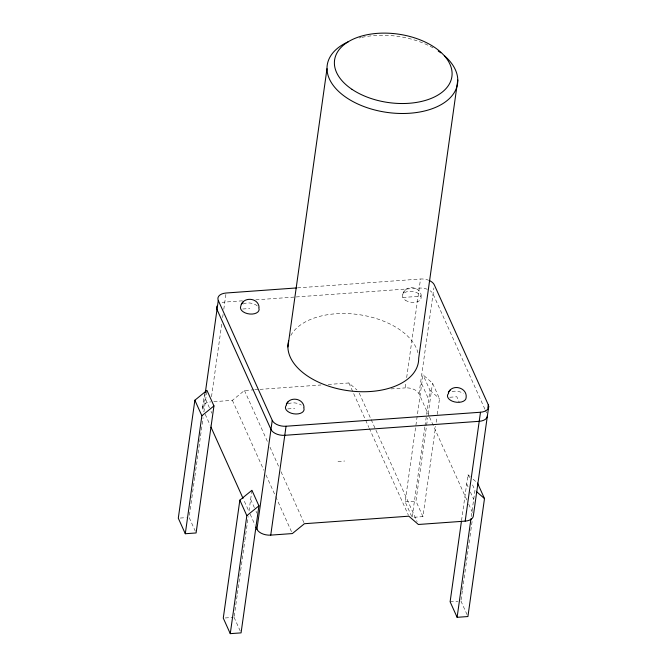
<?xml version="1.0" encoding="UTF-8"?>
<svg xmlns="http://www.w3.org/2000/svg" width="667" height="667" viewBox="0 0 667 667"><rect width="100%" height="100%" fill="white"/><g stroke="black" fill="none" stroke-linecap="round" stroke-linejoin="round"><path stroke-width="0.5" stroke-dasharray="3.33 2.5" d="M202.568 407.587L204.594 393.18M206.812 391.387L203.977 411.556L202.976 409.33L205.144 393.897M194.731 477.33L189.103 517.409L195.273 531.124M194.881 476.305L203.11 417.717M211.506 396.748L221.778 323.695M222.645 317.517L223.078 314.432M223.795 309.288L226.088 293.013M234.217 616.3L237.252 594.722M237.394 593.688L244.764 541.279M244.906 540.245L248.224 516.608M251.926 490.303L248.949 511.472L243.463 499.283M429.131 416.233L419.026 393.78A11.281 6.587 8 0 0 405.228 387.894L406.095 381.724M406.67 377.605L420.527 279.014A11.281 6.587 8 0 1 428.172 280.073M419.026 393.78L433.9 287.919M411.731 516.491L405.144 501.859L423.003 374.829L432.524 383.125L439.52 398.666L437.068 416.108M424.854 426.963L412.139 517.4L422.945 516.625L435.634 426.363M424.996 425.93L429.998 390.37L423.003 374.829M422.945 516.625L415.95 501.084L426.471 426.205M426.613 425.179L427.622 418.001M428.206 413.899L432.524 383.125M436.21 422.261L436.927 417.133M461.531 520.585L467.976 474.746L470.168 476.663M471.269 516.6L474.971 490.287L472.086 483.892M461.064 599.975L462.364 590.745M462.506 589.72L465.674 567.15M465.824 566.125L469.86 537.402M470.002 536.376L472.311 519.968M402.776 294.622C404.811 283.608 422.678 286.518 421.16 297.649M405.311 290.053L403.36 292.738M213.865 401.676L232.391 400.342L244.464 390.487L253.768 389.82M297.449 287.877L420.527 279.014M242.396 300.817L224.812 302.084A11.281 6.587 8 0 0 222.119 302.518M255.836 299.85L295.139 297.023M296.173 296.948L419.251 288.086A11.281 6.587 8 0 1 427.772 289.486M242.78 309.004L249.783 308.496M402.818 297.482L420.819 296.19M254.802 389.745L258.938 389.445M259.972 389.37L320.969 384.984M328.214 384.459L348.891 382.975L356.945 389.987M390.979 388.919L405.228 387.894M287.752 408.921L294.756 408.412M449.791 397.257L456.787 396.748L459.288 402.301M337.986 461.506L344.681 461.022M180.265 518.051L186.151 517.625M405.144 501.859L415.95 501.084M225.238 617.967L233.091 617.4M450.117 601.776L457.979 601.209M429.998 390.37L439.52 398.666M473.103 479.214L477.497 483.041M484.892 409.154L433.05 293.972A11.281 6.587 8 0 0 430.107 290.745M485.318 410.097L486.593 412.931M467.976 474.746L469.618 478.406M421.727 383.9L428.723 399.45M466.7 483.817L468.751 488.394M470.402 492.046L473.695 499.366M429.548 417.167L467.05 500.492M468.701 504.144L472.995 513.682M460.922 601L467.092 614.716M359.263 393.155L370.744 418.668M371.169 419.61L417.1 521.652M348.891 382.975L368.876 427.38M369.301 428.322L408.421 515.249M244.464 390.487L267.425 441.512M269.985 447.182L279.34 467.967M281.04 471.744L304.002 522.77M232.391 400.342L263.857 470.26M265.983 474.979L275.338 495.773M275.763 496.715L291.921 532.616M205.678 399.458L209.38 407.687M211.03 411.339L211.848 413.173M250.65 499.375L254.352 507.604M256.003 511.256L256.82 513.09M205.211 414.299L210.147 425.271M250.183 514.215L255.119 525.187M234.075 617.334L240.245 631.04M202.976 409.33A11.281 6.587 8 0 1 210.78 401.893M290.82 335.443A65.816 38.411 8 0 1 358.137 314.524A65.816 38.411 8 0 1 417.934 352.735M452.051 391.554A9.405 5.486 8 0 1 463.34 393.413M288.094 403.935A9.405 5.486 8 0 1 301.301 405.077M243.122 304.019A9.405 5.486 8 0 1 257.829 306.436M359.188 38.011A65.816 38.411 8 0 1 361.039 37.56M361.981 37.352A65.816 38.411 8 0 1 433.1 47.866M405.269 300.167A9.405 5.486 8 0 0 420.86 299.049A9.405 5.486 8 0 0 409.321 291.287A9.405 5.486 8 0 0 405.269 300.167"/><path stroke-width="1" d="M194.872 400.233L178.297 518.192L185.293 533.733L196.098 532.958L213.949 405.928L206.953 390.378L194.872 400.233L201.868 415.774L185.293 533.733M205.294 392.871L218.284 300.45A11.281 6.587 8 0 1 226.088 293.013L296.415 287.952M239.845 500.15L223.27 618.109L230.265 633.65L241.07 632.875L258.921 505.844L251.926 490.303L239.845 500.15L246.84 515.691L230.265 633.65M488.703 406.553L473.403 515.433A11.281 6.587 8 0 1 465.191 521.119L418.376 524.487L408.846 516.191L304.427 523.712L292.346 533.567L270.744 535.117A11.281 6.587 8 0 1 256.945 529.231L272.244 420.352L218.284 300.45M287.894 346.948L326.997 68.693M270.744 535.117L286.051 426.238A11.281 6.587 8 0 1 272.244 420.352M457.787 80.048L418.684 358.304A65.816 38.411 8 0 1 348.733 390.77A65.816 38.411 8 0 1 288.611 340.962M461.389 521.611L450.117 601.776L457.112 617.317L467.917 616.541L484.492 498.582L477.497 483.041M465.191 521.119L480.49 412.239A11.281 6.587 8 0 0 488.294 404.802L434.325 284.901A11.281 6.587 8 0 0 429.048 280.415M457.112 617.317L470.977 518.659M487.869 407.82L488.294 404.802M259.079 307.329C258.362 297.29 242.521 296.406 240.737 306.286A9.405 5.486 8 0 0 249.867 314.032A9.405 5.486 8 0 0 258.788 307.854M243.272 301.717L241.321 304.402M288.244 401.634L286.293 404.319C289.878 396.106 303.352 398.232 304.052 407.245M450.283 389.97L448.332 392.655C452.318 383.458 467.475 387.56 466.133 397.565A9.405 5.486 8 0 1 454.452 401.884A9.405 5.486 8 0 1 448.658 393.288M201.868 415.774L213.949 405.928M246.84 515.691L258.921 505.844M286.051 426.238L480.49 412.239M476.43 491.562L484.492 498.582M210.972 427.097L243.038 498.349M255.945 527.013L256.945 529.231M487.427 415.624A11.281 6.587 8 0 1 479.214 421.311L284.776 435.309A11.281 6.587 8 0 1 270.969 429.423L217.008 309.521A11.281 6.587 8 0 1 216.95 306.086M303.76 407.77A9.405 5.486 8 0 1 293.622 413.79A9.405 5.486 8 0 1 286.627 404.952M444.664 55.953A65.816 38.411 8 0 1 433.308 108.296A65.816 38.411 8 0 1 342.68 94.906A65.816 38.411 8 0 1 348.366 41.729M438.219 51.017A65.816 38.411 8 0 1 440.754 52.801M352.001 89.345A59.238 34.567 8 0 0 450.225 82.274A59.238 34.567 8 0 0 377.505 33.35A59.238 34.567 8 0 0 352.001 89.345"/></g></svg>
